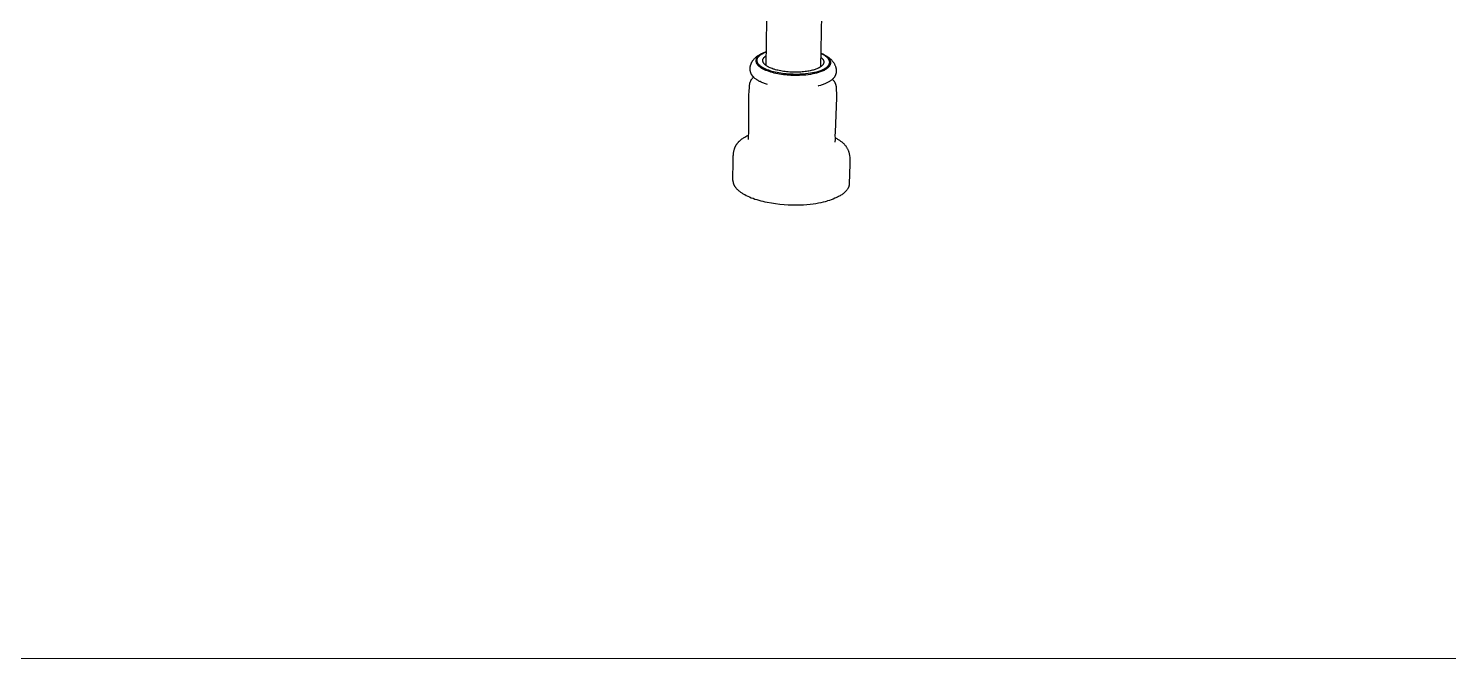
# Model space of a CAD drawing. Header units: millimetres. Extents: x -1576 to 3664, y -445 to 3215.
# Drawn here: x -732 to 658, y -445 to 172 of the extents above; entities that cross this region are included whole.
import ezdxf

# ---------------------------------------------------------------- set-up
doc = ezdxf.new("R2010")
doc.units = ezdxf.units.MM
doc.header["$MEASUREMENT"] = 0
doc.layers.add('Domyślny', color=7, linetype='Continuous', true_color=0x000000)
doc.layers.add('Utwórz2D linie widoczne', color=7, linetype='Continuous', true_color=0x000000)

msp = doc.modelspace()

# ---------------------------------------------------------------- linework, layer by layer
at = {"layer": 'Domyślny', "color": 18, "lineweight": 15, "true_color": 0x000000}
msp.add_line((3659.3, -445.4), (-1575.7, -445.4), dxfattribs=at)
at = {"layer": 'Utwórz2D linie widoczne'}
for p, q in [((-9.8, 135.3), (3.1, 883.9)), ((59.1, 883.2), (43.4, 133.9)), ((-23.5, 138.9), (-23.3, 139.2)), ((-23.3, 139.2), (-23.2, 139.4)), ((-23.2, 139.4), (-23, 139.7)), ((-23, 139.7), (-22.9, 139.9)), ((-22.9, 139.9), (-22.7, 140.1)), ((-22.7, 140.1), (-22.6, 140.3)), ((-22.6, 140.3), (-22.4, 140.6)), ((-22.4, 140.6), (-22.2, 140.8)), ((-22.2, 140.8), (-22, 141)), ((-22, 141), (-21.7, 141.5)), ((-21.7, 141.5), (-21.3, 141.9)), ((-21.3, 141.9), (-20.9, 142.3)), ((-20.9, 142.3), (-20.4, 142.8)), ((-20.4, 142.8), (-20, 143.2)), ((-20, 143.2), (-19.5, 143.6)), ((-19.7, 140.1), (-19.8, 139.9)), ((-19.8, 139.9), (-19.7, 139.8)), ((-19.6, 141), (-19.7, 140.8)), ((-19.7, 140.8), (-19.7, 140.6)), ((-19.7, 140.6), (-19.7, 140.5)), ((-19.7, 140.5), (-19.7, 140.3)), ((-19.7, 140.3), (-19.7, 140.1)), ((-19.7, 139.8), (-19.7, 139.6)), ((-19.7, 139.6), (-19.7, 139.4)), ((-19.7, 139.4), (-19.7, 139.2)), ((-19.7, 139.2), (-19.7, 139.1)), ((-19.7, 139.1), (-19.6, 138.9)), ((-19.5, 141.4), (-19.6, 141.3)), ((-19.6, 141.3), (-19.6, 141.1)), ((-19.6, 141.1), (-19.6, 141)), ((-19.5, 143.6), (-19, 144)), ((-19.4, 141.8), (-19.5, 141.6)), ((-19.5, 141.6), (-19.5, 141.4)), ((-19.3, 141.9), (-19.4, 141.8)), ((-19.2, 142.2), (-19.3, 142.1)), ((-19.3, 142.1), (-19.3, 141.9)), ((-19.1, 142.4), (-19.2, 142.2)), ((-19, 142.5), (-19.1, 142.4)), ((-19, 144), (-18.5, 144.4)), ((-18.9, 142.7), (-19, 142.5)), ((-18.8, 143), (-18.9, 142.9)), ((-18.9, 142.9), (-18.9, 142.7)), ((-18.6, 143.1), (-18.8, 143)), ((-18.5, 143.3), (-18.6, 143.1)), ((-18.6, 141.1), (-18.5, 141.3)), ((-18.6, 140.9), (-18.6, 141.1)), ((-18.6, 140.8), (-18.6, 140.9)), ((-18.6, 140.6), (-18.6, 140.8)), ((-18.6, 140.5), (-18.6, 140.6)), ((-18.6, 140.3), (-18.6, 140.5)), ((-18.6, 140.1), (-18.6, 140.3)), ((-18.6, 140), (-18.6, 140.1)), ((-18.6, 139.8), (-18.6, 140)), ((-18.6, 139.6), (-18.6, 139.8)), ((-18.6, 139.5), (-18.6, 139.6)), ((-18.5, 139.3), (-18.6, 139.5)), ((-18.5, 144.4), (-18, 144.7)), ((-18.4, 143.4), (-18.5, 143.3)), ((-18.5, 141.6), (-18.4, 141.7)), ((-18.5, 141.4), (-18.5, 141.6)), ((-18.5, 141.3), (-18.5, 141.4)), ((-18.5, 139.1), (-18.5, 139.3)), ((-18.4, 139), (-18.5, 139.1)), ((-18.3, 143.6), (-18.4, 143.4)), ((-18.4, 141.9), (-18.3, 142)), ((-18.4, 141.7), (-18.4, 141.9)), ((-18.2, 143.7), (-18.3, 143.6)), ((-18.3, 142), (-18.2, 142.2)), ((-18.1, 143.9), (-18.2, 143.7)), ((-18.2, 142.3), (-18.1, 142.5)), ((-18.2, 142.2), (-18.2, 142.3)), ((-17.9, 144), (-18.1, 143.9)), ((-18.1, 142.5), (-18, 142.6)), ((-18, 144.7), (-17.5, 145.1)), ((-18, 142.8), (-17.9, 142.9)), ((-18, 142.6), (-18, 142.8)), ((-17.8, 144.1), (-17.9, 144)), ((-17.9, 142.9), (-17.8, 143.1)), ((-17.7, 144.3), (-17.8, 144.1)), ((-17.8, 143.1), (-17.7, 143.2)), ((-17.5, 144.4), (-17.7, 144.3)), ((-17.7, 143.2), (-17.6, 143.4)), ((-17.6, 143.4), (-17.5, 143.5)), ((-17.5, 145.1), (-16.9, 145.5)), ((-17.4, 144.5), (-17.5, 144.4)), ((-17.5, 143.5), (-17.4, 143.6)), ((-17.1, 144.8), (-17.4, 144.5)), ((-17.4, 143.6), (-17.3, 143.8)), ((-17.3, 143.8), (-17.2, 143.9)), ((-17.2, 143.9), (-17, 144)), ((-16.8, 145.1), (-17.1, 144.8)), ((-17, 144), (-16.9, 144.2)), ((-16.9, 145.5), (-16.3, 145.8)), ((-16.9, 144.2), (-16.8, 144.3)), ((-16.5, 145.3), (-16.8, 145.1)), ((-16.8, 144.3), (-16.7, 144.4)), ((-16.7, 144.4), (-16.5, 144.6)), ((-16.2, 145.6), (-16.5, 145.3)), ((-16.5, 144.6), (-16.3, 144.8)), ((-16.3, 145.8), (-15.8, 146.1)), ((-16.3, 144.8), (-16, 145.1)), ((-15.8, 145.8), (-16.2, 145.6)), ((-16, 145.1), (-15.7, 145.3)), ((-15.8, 146.1), (-15.2, 146.5)), ((-15.5, 146), (-15.8, 145.8)), ((-15.7, 145.3), (-15.4, 145.5)), ((-15.1, 146.3), (-15.5, 146)), ((-15.4, 145.5), (-15.1, 145.8)), ((-15.2, 146.5), (-14.5, 146.8)), ((-14.8, 146.5), (-15.1, 146.3)), ((-15.1, 145.8), (-14.8, 146)), ((-14.4, 146.7), (-14.8, 146.5)), ((-14.8, 146), (-14.4, 146.2)), ((-14.5, 146.8), (-13.8, 147.1)), ((-14, 146.9), (-14.4, 146.7)), ((-14.4, 146.2), (-14.1, 146.4)), ((-14.1, 146.4), (-13.7, 146.6)), ((-13.6, 147.1), (-14, 146.9)), ((-13.8, 147.1), (-13.2, 147.4)), ((-13.7, 146.6), (-13.4, 146.8)), ((-12.8, 147.5), (-13.6, 147.1)), ((-13.4, 146.8), (-13, 147)), ((-13.2, 147.4), (-12.5, 147.7)), ((-13, 147), (-12.7, 147.2)), ((-12.9, 141), (-12.8, 141.1)), ((-12.9, 140.9), (-12.9, 141)), ((-12.9, 140.8), (-12.9, 140.9)), ((-12.9, 140.7), (-12.9, 140.8)), ((-12.9, 140.6), (-12.9, 140.7)), ((-12.9, 140.5), (-12.9, 140.6)), ((-12.9, 140.4), (-12.9, 140.5)), ((-12.9, 140.3), (-12.9, 140.4)), ((-12.9, 140.2), (-12.9, 140.3)), ((-12.9, 140.1), (-12.9, 140.2)), ((-12.9, 140), (-12.9, 140.1)), ((-12.9, 139.9), (-12.9, 140)), ((-12.9, 139.8), (-12.9, 139.9)), ((-12.9, 139.7), (-12.9, 139.8)), ((-12.9, 139.6), (-12.9, 139.7)), ((-12.9, 139.5), (-12.9, 139.6)), ((-12.9, 139.4), (-12.9, 139.5)), ((-12.8, 139.3), (-12.9, 139.4)), ((-12, 147.8), (-12.8, 147.5)), ((-12.8, 141.4), (-12.7, 141.5)), ((-12.8, 141.3), (-12.8, 141.4)), ((-12.8, 141.2), (-12.8, 141.3)), ((-12.8, 141.1), (-12.8, 141.2)), ((-12.8, 139.2), (-12.8, 139.3)), ((-12.8, 139.1), (-12.8, 139.2)), ((-12.7, 139), (-12.8, 139.1)), ((-12.7, 147.2), (-11.9, 147.6)), ((-12.7, 141.7), (-12.6, 141.8)), ((-12.7, 141.6), (-12.7, 141.7)), ((-12.7, 141.5), (-12.7, 141.6)), ((-12.6, 141.8), (-12.5, 141.9)), ((-12.6, 141.8), (-12.6, 141.8)), ((-12.5, 147.7), (-11.8, 148)), ((-12.5, 142), (-12.4, 142.1)), ((-12.5, 141.9), (-12.5, 142)), ((-12.4, 142.2), (-12.3, 142.3)), ((-12.4, 142.1), (-12.4, 142.2)), ((-12.3, 142.4), (-12.2, 142.5)), ((-12.3, 142.3), (-12.3, 142.4)), ((-12.2, 142.6), (-12.1, 142.7)), ((-12.2, 142.5), (-12.2, 142.6)), ((-12.1, 142.7), (-12, 142.8)), ((-11.2, 148.2), (-12, 147.8)), ((-12, 142.9), (-11.9, 143)), ((-12, 142.8), (-12, 142.9)), ((-11.9, 147.6), (-11.1, 148)), ((-11.9, 143), (-11.8, 143.1)), ((-11.8, 148), (-11, 148.3)), ((-11.8, 143.1), (-11.7, 143.3)), ((-11.7, 143.3), (-11.5, 143.5)), ((-11.5, 143.5), (-11.3, 143.6)), ((-11.3, 143.6), (-11.1, 143.8)), ((-10.4, 148.5), (-11.2, 148.2)), ((-11.1, 148), (-10.4, 148.3)), ((-11.1, 143.8), (-11, 144)), ((-11, 148.3), (-10.3, 148.6)), ((-11, 144), (-10.8, 144.2)), ((-10.8, 144.2), (-10.5, 144.3)), ((-10.5, 144.3), (-10.3, 144.5)), ((-9.6, 148.8), (-10.4, 148.5)), ((-10.4, 148.3), (-9.6, 148.6)), ((-10.3, 148.6), (-9.6, 148.8)), ((-10.3, 144.5), (-10.1, 144.7)), ((-10.1, 144.7), (-9.9, 144.9)), ((-9.9, 144.9), (-9.6, 145)), ((43.6, 143.6), (43.9, 143.4)), ((43.7, 147.4), (44.9, 146.9)), ((44.5, 147), (43.7, 147.4)), ((44.4, 146.8), (43.7, 147.1)), ((43.9, 143.4), (44.1, 143.1)), ((44.1, 143.1), (44.4, 142.9)), ((45.1, 146.5), (44.4, 146.8)), ((44.4, 142.9), (44.6, 142.7)), ((45.3, 146.7), (44.5, 147)), ((44.6, 142.7), (44.9, 142.5)), ((44.9, 146.9), (46.1, 146.3)), ((44.9, 142.5), (45.1, 142.3)), ((45.8, 146.1), (45.1, 146.5)), ((45.1, 142.3), (45.3, 142.1)), ((46, 146.3), (45.3, 146.7)), ((45.3, 142.1), (45.4, 142)), ((45.4, 142), (45.5, 141.9)), ((45.5, 141.9), (45.5, 141.8)), ((45.5, 141.8), (45.6, 141.6)), ((45.6, 141.6), (45.7, 141.5)), ((45.7, 141.5), (45.8, 141.4)), ((46.4, 145.8), (45.8, 146.1)), ((45.8, 141.4), (45.9, 141.3)), ((45.9, 141.3), (46, 141.2)), ((46.7, 146), (46, 146.3)), ((46, 141.2), (46, 141.1)), ((46, 141.1), (46.1, 141)), ((46.1, 146.3), (46.7, 146)), ((46.1, 141), (46.2, 140.8)), ((46.2, 140.8), (46.2, 140.7)), ((46.2, 140.7), (46.3, 140.6)), ((46.3, 140.6), (46.3, 140.5)), ((46.3, 140.5), (46.4, 140.4)), ((47.1, 145.4), (46.4, 145.8)), ((46.4, 140.4), (46.4, 140.3)), ((46.4, 140.3), (46.5, 140.2)), ((46.5, 140.2), (46.5, 140)), ((46.5, 140), (46.6, 139.9)), ((46.6, 139.9), (46.6, 139.8)), ((46.6, 139.8), (46.6, 139.7)), ((46.6, 139.7), (46.7, 139.6)), ((46.7, 146), (47.3, 145.7)), ((47.4, 145.6), (46.7, 146)), ((46.7, 139.6), (46.7, 139.5)), ((46.7, 139.5), (46.7, 139.3)), ((46.7, 139.3), (46.7, 139.2)), ((46.7, 139.2), (46.7, 139.1)), ((46.7, 139.1), (46.7, 139)), ((47.6, 145.1), (47.1, 145.4)), ((47.3, 145.7), (47.9, 145.4)), ((48, 145.2), (47.4, 145.6)), ((48.2, 144.7), (47.6, 145.1)), ((47.9, 145.4), (48.5, 145.1)), ((48.6, 144.9), (48, 145.2)), ((48.4, 144.5), (48.2, 144.7)), ((48.7, 144.3), (48.4, 144.5)), ((48.5, 145.1), (49.1, 144.8)), ((49.2, 144.5), (48.6, 144.9)), ((48.9, 144.2), (48.7, 144.3)), ((49.2, 144), (48.9, 144.2)), ((49.1, 144.8), (49.6, 144.5)), ((49.5, 144.3), (49.2, 144.5)), ((49.4, 143.8), (49.2, 144)), ((49.6, 143.6), (49.4, 143.8)), ((49.7, 144.1), (49.5, 144.3)), ((49.6, 144.5), (50.1, 144.1)), ((49.8, 143.4), (49.6, 143.6)), ((50, 143.9), (49.7, 144.1)), ((50.1, 143.2), (49.8, 143.4)), ((50.2, 143.7), (50, 143.9)), ((50.1, 144.1), (50.6, 143.8)), ((50.2, 143), (50.1, 143.2)), ((50.5, 143.5), (50.2, 143.7)), ((50.4, 142.8), (50.2, 143)), ((50.6, 142.6), (50.4, 142.8)), ((50.7, 143.3), (50.5, 143.5)), ((50.6, 143.8), (51.1, 143.5)), ((50.8, 142.5), (50.6, 142.6)), ((50.9, 143.1), (50.7, 143.3)), ((50.9, 142.3), (50.8, 142.5)), ((51.1, 142.9), (50.9, 143.1)), ((51.1, 142.1), (50.9, 142.3)), ((51.1, 143.5), (51.6, 143.1)), ((51.3, 142.7), (51.1, 142.9)), ((51.2, 141.9), (51.1, 142.1)), ((51.4, 141.7), (51.2, 141.9)), ((51.5, 142.5), (51.3, 142.7)), ((51.5, 141.5), (51.4, 141.7)), ((51.7, 142.3), (51.5, 142.5)), ((51.6, 141.3), (51.5, 141.5)), ((51.6, 143.1), (52.1, 142.7)), ((51.7, 141.1), (51.6, 141.3)), ((51.9, 142.1), (51.7, 142.3)), ((51.8, 140.9), (51.7, 141.1)), ((51.9, 140.7), (51.8, 140.9)), ((52.1, 141.9), (51.9, 142.1)), ((52, 140.6), (51.9, 140.7)), ((52.1, 140.5), (52, 140.6)), ((52.1, 142.7), (52.6, 142.3)), ((52.2, 141.7), (52.1, 141.9)), ((52.1, 140.4), (52.1, 140.5)), ((52.1, 140.3), (52.1, 140.4)), ((52.2, 140.2), (52.1, 140.3)), ((52.4, 141.5), (52.2, 141.7)), ((52.2, 140.1), (52.2, 140.2)), ((52.2, 140), (52.2, 140.1)), ((52.3, 139.9), (52.2, 140)), ((52.3, 139.8), (52.3, 139.9)), ((52.3, 139.7), (52.3, 139.8)), ((52.3, 139.6), (52.3, 139.7)), ((52.4, 139.5), (52.3, 139.6)), ((52.5, 141.3), (52.4, 141.5)), ((52.4, 139.4), (52.4, 139.5)), ((52.4, 139.3), (52.4, 139.4)), ((52.4, 139.2), (52.4, 139.3)), ((52.4, 139.1), (52.4, 139.2)), ((52.4, 139.2), (52.4, 139.2)), ((52.5, 139), (52.4, 139.1)), ((52.6, 141.1), (52.5, 141.3)), ((52.6, 142.3), (53, 142)), ((52.8, 140.9), (52.6, 141.1)), ((52.9, 140.7), (52.8, 140.9)), ((53, 140.5), (52.9, 140.7)), ((53, 142), (53.5, 141.6)), ((53.1, 140.3), (53, 140.5)), ((53.1, 140.2), (53.1, 140.3)), ((53.2, 140.1), (53.1, 140.2)), ((53.2, 140), (53.2, 140.1)), ((53.2, 139.9), (53.2, 140)), ((53.3, 139.8), (53.2, 139.9)), ((53.3, 139.7), (53.3, 139.8)), ((53.3, 139.6), (53.3, 139.7)), ((53.4, 139.5), (53.3, 139.6)), ((53.4, 139.4), (53.4, 139.5)), ((53.4, 139.3), (53.4, 139.4)), ((53.4, 139.2), (53.4, 139.3)), ((53.5, 139.1), (53.4, 139.2)), ((53.5, 141.6), (53.9, 141.2)), ((53.5, 139), (53.5, 139.1)), ((53.5, 139.1), (53.5, 139.1)), ((53.9, 141.2), (54.3, 140.8)), ((54.3, 140.8), (54.6, 140.4)), ((54.6, 140.4), (55, 140)), ((55, 140), (55.4, 139.6)), ((55.4, 139.6), (55.7, 139.1)), ((55.7, 139.1), (56, 138.7)), ((-25.3, 133.5), (-25.2, 133.8)), ((-25.3, 133.2), (-25.3, 133.5)), ((-25.3, 132.9), (-25.3, 133.2)), ((-25.3, 132.7), (-25.3, 132.9)), ((-25.3, 132.4), (-25.3, 132.7)), ((-25.3, 132.2), (-25.3, 132.4)), ((-25.3, 131.9), (-25.3, 132.2)), ((-25.3, 131.7), (-25.3, 131.9)), ((-25.3, 131.4), (-25.3, 131.7)), ((-25.3, 131), (-25.3, 131.4)), ((-25.3, 130.6), (-25.3, 131)), ((-25.2, 130.4), (-25.3, 130.6)), ((-25.2, 134.2), (-25.1, 134.6)), ((-25.2, 133.8), (-25.2, 134.2)), ((-25.2, 130.2), (-25.2, 130.4)), ((-25.2, 130), (-25.2, 130.2)), ((-25.1, 129.8), (-25.2, 130)), ((-25.1, 134.6), (-25, 135)), ((-25.1, 129.6), (-25.1, 129.8)), ((-25, 129.4), (-25.1, 129.6)), ((-25, 135), (-24.9, 135.3)), ((-25, 129.2), (-25, 129.4)), ((-24.9, 129), (-25, 129.2)), ((-24.9, 135.5), (-24.8, 135.8)), ((-24.9, 135.3), (-24.9, 135.5)), ((-24.9, 128.8), (-24.9, 129)), ((-24.8, 128.6), (-24.9, 128.8)), ((-24.8, 135.8), (-24.7, 136.1)), ((-24.8, 128.4), (-24.8, 128.6)), ((-24.7, 128.2), (-24.8, 128.4)), ((-24.7, 136.1), (-24.6, 136.3)), ((-24.6, 128), (-24.7, 128.2)), ((-24.6, 136.3), (-24.5, 136.6)), ((-24.6, 127.8), (-24.6, 128)), ((-24.5, 127.6), (-24.6, 127.8)), ((-24.5, 136.6), (-24.4, 136.9)), ((-24.4, 127.4), (-24.5, 127.6)), ((-24.4, 136.9), (-24.3, 137.2)), ((-24.3, 127.3), (-24.4, 127.4)), ((-24.3, 137.2), (-24.2, 137.4)), ((-24.3, 127.1), (-24.3, 127.3)), ((-24.2, 126.9), (-24.3, 127.1)), ((-24.2, 137.4), (-24.1, 137.7)), ((-24.1, 126.7), (-24.2, 126.9)), ((-24.1, 137.7), (-24, 137.9)), ((-24, 126.6), (-24.1, 126.7)), ((-24, 137.9), (-23.9, 138.2)), ((-23.9, 126.4), (-24, 126.6)), ((-23.9, 138.2), (-23.7, 138.4)), ((-23.8, 126.2), (-23.9, 126.4)), ((-23.7, 126.1), (-23.8, 126.2)), ((-23.7, 138.4), (-23.6, 138.7)), ((-23.6, 125.9), (-23.7, 126.1)), ((-23.6, 138.7), (-23.5, 138.9)), ((-23.5, 125.7), (-23.6, 125.9)), ((-23.3, 125.5), (-23.5, 125.7)), ((-23.2, 125.4), (-23.3, 125.5)), ((-23, 125.1), (-23.2, 125.4)), ((-22.9, 124.9), (-23, 125.1)), ((-19.6, 138.9), (-19.6, 138.7)), ((-19.6, 138.7), (-19.5, 138.5)), ((-19.5, 138.5), (-19.5, 138.4)), ((-19.5, 138.4), (-19.4, 138.2)), ((-19.4, 138.2), (-19.3, 138)), ((-19.3, 138), (-19.3, 137.8)), ((-19.3, 137.8), (-19.2, 137.6)), ((-19.2, 137.6), (-19.1, 137.5)), ((-19.1, 137.5), (-19, 137.3)), ((-19, 137.3), (-18.9, 137.1)), ((-18.9, 137.1), (-18.8, 136.9)), ((-18.8, 136.9), (-18.6, 136.7)), ((-18.6, 136.7), (-18.5, 136.6)), ((-18.5, 136.6), (-18.4, 136.4)), ((-18.4, 138.8), (-18.4, 139)), ((-18.3, 138.6), (-18.4, 138.8)), ((-18.4, 136.4), (-18.2, 136.2)), ((-18.3, 138.4), (-18.3, 138.6)), ((-18.2, 138.3), (-18.3, 138.4)), ((-18.1, 138.1), (-18.2, 138.3)), ((-18.2, 136.2), (-18.1, 136)), ((-18, 137.9), (-18.1, 138.1)), ((-18.1, 136), (-17.9, 135.8)), ((-17.9, 137.8), (-18, 137.9)), ((-17.8, 137.6), (-17.9, 137.8)), ((-17.9, 135.8), (-17.8, 135.7)), ((-17.7, 137.4), (-17.8, 137.6)), ((-17.8, 135.7), (-17.6, 135.5)), ((-17.6, 137.2), (-17.7, 137.4)), ((-17.5, 137.1), (-17.6, 137.2)), ((-17.6, 135.5), (-17.4, 135.3)), ((-17.4, 136.9), (-17.5, 137.1)), ((-17.2, 136.7), (-17.4, 136.9)), ((-17.4, 135.3), (-17.2, 135.1)), ((-17.1, 136.5), (-17.2, 136.7)), ((-17.2, 135.1), (-17, 134.9)), ((-16.9, 136.4), (-17.1, 136.5)), ((-17, 134.9), (-16.8, 134.8)), ((-16.8, 136.2), (-16.9, 136.4)), ((-16.6, 136), (-16.8, 136.2)), ((-16.8, 134.8), (-16.6, 134.6)), ((-16.4, 135.9), (-16.6, 136)), ((-16.6, 134.6), (-16.4, 134.4)), ((-16.3, 135.7), (-16.4, 135.9)), ((-16.4, 134.4), (-16.2, 134.2)), ((-16.1, 135.5), (-16.3, 135.7)), ((-16.2, 134.2), (-15.7, 133.9)), ((-15.9, 135.3), (-16.1, 135.5)), ((-15.7, 135.2), (-15.9, 135.3)), ((-15.5, 135), (-15.7, 135.2)), ((-15.7, 133.9), (-15.2, 133.5)), ((-15.3, 134.8), (-15.5, 135)), ((-15.1, 134.7), (-15.3, 134.8)), ((-15.2, 133.5), (-14.7, 133.2)), ((-14.6, 134.3), (-15.1, 134.7)), ((-14.7, 133.2), (-14.1, 132.8)), ((-14.1, 134), (-14.6, 134.3)), ((-13.6, 133.7), (-14.1, 134)), ((-14.1, 132.8), (-13.5, 132.5)), ((-13.1, 133.3), (-13.6, 133.7)), ((-13.5, 132.5), (-12.9, 132.2)), ((-12.5, 133), (-13.1, 133.3)), ((-12.9, 132.2), (-12.3, 131.8)), ((-12.7, 138.9), (-12.7, 139)), ((-12.7, 138.8), (-12.7, 138.9)), ((-12.6, 138.7), (-12.7, 138.8)), ((-12.6, 138.6), (-12.6, 138.7)), ((-12.6, 138.5), (-12.6, 138.6)), ((-12.5, 138.4), (-12.6, 138.5)), ((-12.5, 138.3), (-12.5, 138.4)), ((-12.4, 138.2), (-12.5, 138.3)), ((-11.9, 132.7), (-12.5, 133)), ((-12.4, 138.1), (-12.4, 138.2)), ((-12.3, 138), (-12.4, 138.1)), ((-12.3, 137.9), (-12.3, 138)), ((-12.2, 137.8), (-12.3, 137.9)), ((-12.3, 131.8), (-11.6, 131.5)), ((-12.1, 137.7), (-12.2, 137.8)), ((-12.1, 137.6), (-12.1, 137.7)), ((-12, 137.5), (-12.1, 137.6)), ((-11.8, 137.3), (-12, 137.5)), ((-11.3, 132.4), (-11.9, 132.7)), ((-11.7, 137.1), (-11.8, 137.3)), ((-11.5, 136.9), (-11.7, 137.1)), ((-11.6, 131.5), (-10.9, 131.2)), ((-11.3, 136.7), (-11.5, 136.9)), ((-11.2, 136.5), (-11.3, 136.7)), ((-10.7, 132.1), (-11.3, 132.4)), ((-11, 136.3), (-11.2, 136.5)), ((-10.8, 136.2), (-11, 136.3)), ((-10.9, 131.2), (-10.2, 130.9)), ((-10.6, 136), (-10.8, 136.2)), ((-10, 131.8), (-10.7, 132.1)), ((-10.4, 135.8), (-10.6, 136)), ((-10.2, 135.6), (-10.4, 135.8)), ((-10, 135.5), (-10.2, 135.6)), ((-10.2, 130.9), (-9.5, 130.6)), ((-9.7, 135.3), (-10, 135.5)), ((-9.3, 131.5), (-10, 131.8)), ((-9.5, 135.1), (-9.7, 135.3)), ((-9.3, 135), (-9.5, 135.1)), ((-9.5, 130.6), (-8.7, 130.3)), ((-8.8, 134.6), (-9.3, 135)), ((-8.6, 131.2), (-9.3, 131.5)), ((-8.2, 134.3), (-8.8, 134.6)), ((-8.7, 130.3), (-7.1, 129.7)), ((-7.9, 130.9), (-8.6, 131.2)), ((-7.7, 134), (-8.2, 134.3)), ((-7.2, 130.6), (-7.9, 130.9)), ((-7.1, 133.7), (-7.7, 134)), ((-5.6, 130.1), (-7.2, 130.6)), ((-6.6, 133.4), (-7.1, 133.7)), ((-7.1, 129.7), (-5.5, 129.2)), ((-5.7, 133), (-6.6, 133.4)), ((-4.8, 132.7), (-5.7, 133)), ((-4, 129.6), (-5.6, 130.1)), ((-5.5, 129.2), (-3.8, 128.7)), ((-3.8, 132.3), (-4.8, 132.7)), ((-2.4, 129.2), (-4, 129.6)), ((-2.8, 131.9), (-3.8, 132.3)), ((-3.8, 128.7), (-2, 128.3)), ((-1.7, 131.6), (-2.8, 131.9)), ((-0.7, 128.8), (-2.4, 129.2)), ((-2, 128.3), (-0.2, 127.9)), ((-0.6, 131.2), (-1.7, 131.6)), ((1.1, 128.4), (-0.7, 128.8)), ((0.7, 130.9), (-0.6, 131.2)), ((-0.2, 127.9), (1.6, 127.5)), ((1.9, 130.6), (0.7, 130.9)), ((2.8, 128.1), (1.1, 128.4)), ((1.6, 127.5), (3.5, 127.2)), ((3.2, 130.3), (1.9, 130.6)), ((4.6, 127.8), (2.8, 128.1)), ((4.6, 130), (3.2, 130.3)), ((3.5, 127.2), (5.4, 126.9)), ((6, 129.8), (4.6, 130)), ((6.4, 127.5), (4.6, 127.8)), ((5.4, 126.9), (7.2, 126.6)), ((7.4, 129.5), (6, 129.8)), ((8.2, 127.3), (6.4, 127.5)), ((7.2, 126.6), (9.1, 126.4)), ((8.9, 129.3), (7.4, 129.5)), ((10, 127.1), (8.2, 127.3)), ((10.4, 129.2), (8.9, 129.3)), ((9.1, 126.4), (11, 126.2)), ((11.8, 126.9), (10, 127.1)), ((11.9, 129), (10.4, 129.2)), ((11, 126.2), (12.8, 126.1)), ((13.5, 126.8), (11.8, 126.9)), ((13.5, 128.9), (11.9, 129)), ((12.8, 126.1), (14.6, 126)), ((15, 128.8), (13.5, 128.9)), ((16.9, 126.7), (13.5, 126.8)), ((14.6, 126), (16.4, 125.9)), ((16.6, 128.8), (15, 128.8)), ((16.4, 125.9), (19.9, 125.9)), ((18.1, 128.7), (16.6, 128.8)), ((20.2, 126.6), (16.9, 126.7)), ((19.7, 128.7), (18.1, 128.7)), ((21.2, 128.8), (19.7, 128.7)), ((19.9, 125.9), (23.1, 125.9)), ((23.3, 126.7), (20.2, 126.6)), ((22.7, 128.8), (21.2, 128.8)), ((24.2, 128.9), (22.7, 128.8)), ((23.1, 125.9), (26.2, 126.1)), ((26.2, 126.9), (23.3, 126.7)), ((25.6, 129), (24.2, 128.9)), ((27, 129.1), (25.6, 129)), ((28.8, 127.1), (26.2, 126.9)), ((26.2, 126.1), (29, 126.3)), ((28.4, 129.3), (27, 129.1)), ((29.7, 129.5), (28.4, 129.3)), ((31.3, 127.4), (28.8, 127.1)), ((29, 126.3), (31.6, 126.6)), ((31, 129.7), (29.7, 129.5)), ((32.2, 129.9), (31, 129.7)), ((33.6, 127.7), (31.3, 127.4)), ((31.6, 126.6), (34, 127)), ((33.4, 130.1), (32.2, 129.9)), ((34.5, 130.4), (33.4, 130.1)), ((35.6, 128.1), (33.6, 127.7)), ((34, 127), (36.2, 127.4)), ((35.6, 130.6), (34.5, 130.4)), ((36.5, 130.9), (35.6, 130.6)), ((37.5, 128.5), (35.6, 128.1)), ((36.2, 127.4), (38.1, 127.8)), ((37.3, 131.1), (36.5, 130.9)), ((38.2, 131.4), (37.3, 131.1)), ((39.2, 128.9), (37.5, 128.5)), ((38.1, 127.8), (39.9, 128.2)), ((39, 131.7), (38.2, 131.4)), ((39.8, 132), (39, 131.7)), ((39.2, 128.9), (40.1, 129.2)), ((40.5, 132.3), (39.8, 132)), ((39.9, 128.2), (40.8, 128.5)), ((40.1, 129.2), (41, 129.4)), ((41.3, 132.7), (40.5, 132.3)), ((40.8, 128.5), (41.8, 128.8)), ((41, 129.4), (41.9, 129.7)), ((41.6, 132.8), (41.3, 132.7)), ((42, 133), (41.6, 132.8)), ((41.8, 128.8), (42.7, 129.1)), ((41.9, 129.7), (42.8, 130)), ((42.3, 133.2), (42, 133)), ((42.6, 133.4), (42.3, 133.2)), ((43, 133.6), (42.6, 133.4)), ((42.7, 129.1), (43.6, 129.4)), ((42.8, 130), (43.7, 130.3)), ((43.3, 133.8), (43, 133.6)), ((43.6, 134), (43.3, 133.8)), ((43.8, 134.2), (43.6, 134)), ((43.6, 129.4), (44.6, 129.7)), ((43.7, 130.3), (44.5, 130.7)), ((44.1, 134.4), (43.8, 134.2)), ((44.4, 134.6), (44.1, 134.4)), ((44.6, 134.8), (44.4, 134.6)), ((44.5, 130.7), (45.4, 131.1)), ((44.8, 135), (44.6, 134.8)), ((44.6, 129.7), (45.5, 130.1)), ((45.1, 135.2), (44.8, 135)), ((45.2, 135.3), (45.1, 135.2)), ((45.3, 135.4), (45.2, 135.3)), ((45.4, 135.5), (45.3, 135.4)), ((45.5, 135.6), (45.4, 135.5)), ((45.4, 131.1), (45.8, 131.3)), ((45.6, 135.7), (45.5, 135.6)), ((45.5, 130.1), (46.4, 130.5)), ((45.7, 135.9), (45.6, 135.7)), ((45.8, 136.1), (45.7, 136)), ((45.7, 136), (45.7, 135.9)), ((45.9, 136.2), (45.8, 136.1)), ((45.8, 131.3), (46.2, 131.5)), ((46, 136.3), (45.9, 136.2)), ((46.1, 136.4), (46, 136.3)), ((46.2, 136.6), (46.1, 136.5)), ((46.1, 136.5), (46.1, 136.4)), ((46.3, 136.8), (46.2, 136.6)), ((46.2, 131.5), (46.6, 131.7)), ((46.4, 137), (46.3, 136.9)), ((46.3, 136.9), (46.3, 136.8)), ((46.5, 137.2), (46.4, 137.1)), ((46.4, 137.1), (46.4, 137)), ((46.4, 130.5), (46.8, 130.7)), ((46.6, 137.5), (46.5, 137.3)), ((46.5, 137.3), (46.5, 137.2)), ((46.7, 137.8), (46.6, 137.7)), ((46.6, 137.7), (46.6, 137.6)), ((46.6, 137.6), (46.6, 137.5)), ((46.6, 131.7), (47, 131.9)), ((46.7, 139), (46.8, 138.9)), ((46.8, 138.5), (46.7, 138.4)), ((46.7, 138.4), (46.7, 138.3)), ((46.7, 138.3), (46.7, 138.2)), ((46.7, 138.2), (46.7, 138)), ((46.7, 138), (46.7, 137.9)), ((46.7, 137.9), (46.7, 137.8)), ((46.8, 138.9), (46.8, 138.7)), ((46.8, 138.7), (46.8, 138.6)), ((46.8, 138.6), (46.8, 138.5)), ((46.8, 130.7), (47.3, 130.9)), ((47, 131.9), (47.4, 132.1)), ((47.3, 130.9), (47.7, 131.1)), ((47.4, 132.1), (47.8, 132.3)), ((47.7, 131.1), (48.1, 131.4)), ((47.8, 132.3), (48.2, 132.6)), ((48.1, 131.4), (48.5, 131.6)), ((48.2, 132.6), (48.6, 132.8)), ((48.5, 131.6), (48.9, 131.8)), ((48.6, 132.8), (48.9, 133.1)), ((48.9, 133.1), (49.3, 133.3)), ((48.9, 131.8), (49.3, 132.1)), ((49.3, 133.3), (49.6, 133.6)), ((49.3, 132.1), (49.7, 132.4)), ((49.6, 133.6), (49.9, 133.9)), ((49.7, 132.4), (50.1, 132.6)), ((49.9, 133.9), (50.1, 134)), ((50.1, 134), (50.2, 134.1)), ((50.1, 132.6), (50.4, 132.9)), ((50.2, 134.1), (50.4, 134.3)), ((50.4, 134.3), (50.5, 134.4)), ((50.4, 132.9), (50.8, 133.2)), ((50.5, 134.4), (50.7, 134.6)), ((50.7, 134.6), (50.8, 134.7)), ((50.8, 134.7), (50.9, 134.9)), ((50.8, 133.2), (50.9, 133.3)), ((50.9, 134.9), (51.1, 135)), ((50.9, 133.3), (51.1, 133.5)), ((51.1, 135), (51.2, 135.2)), ((51.1, 133.5), (51.3, 133.6)), ((51.2, 135.2), (51.3, 135.3)), ((51.3, 135.3), (51.4, 135.5)), ((51.3, 133.6), (51.4, 133.7)), ((51.4, 135.5), (51.5, 135.6)), ((51.4, 133.7), (51.6, 133.9)), ((51.5, 135.6), (51.6, 135.8)), ((51.6, 135.8), (51.7, 135.9)), ((51.6, 133.9), (51.7, 134)), ((51.7, 135.9), (51.8, 136.1)), ((51.7, 134), (51.9, 134.2)), ((51.8, 136.1), (51.9, 136.3)), ((51.9, 136.3), (52, 136.4)), ((51.9, 134.2), (52, 134.4)), ((52, 136.4), (52.1, 136.6)), ((52, 134.4), (52.1, 134.5)), ((52.1, 136.8), (52.2, 136.9)), ((52.1, 136.6), (52.1, 136.8)), ((52.1, 134.5), (52.3, 134.7)), ((52.2, 137), (52.3, 137.1)), ((52.2, 136.9), (52.2, 137)), ((52.3, 137.4), (52.3, 137.5)), ((52.3, 137.5), (52.4, 137.5)), ((52.3, 137.3), (52.3, 137.4)), ((52.3, 137.2), (52.3, 137.3)), ((52.3, 137.1), (52.3, 137.2)), ((52.3, 134.7), (52.4, 134.8)), ((52.4, 138), (52.5, 138.1)), ((52.4, 137.9), (52.4, 138)), ((52.4, 137.8), (52.4, 137.9)), ((52.4, 137.7), (52.4, 137.8)), ((52.4, 137.6), (52.4, 137.7)), ((52.4, 137.5), (52.4, 137.6)), ((52.4, 134.8), (52.5, 135)), ((52.5, 138.9), (52.5, 139)), ((52.5, 138.8), (52.5, 138.9)), ((52.5, 138.7), (52.5, 138.8)), ((52.5, 138.6), (52.5, 138.7)), ((52.5, 138.5), (52.5, 138.6)), ((52.5, 138.4), (52.5, 138.5)), ((52.5, 138.3), (52.5, 138.4)), ((52.5, 138.2), (52.5, 138.3)), ((52.5, 138.1), (52.5, 138.2)), ((52.5, 138.2), (52.5, 138.2)), ((52.5, 135), (52.6, 135.2)), ((52.6, 135.2), (52.7, 135.3)), ((52.7, 135.3), (52.8, 135.5)), ((52.8, 135.5), (52.9, 135.7)), ((52.9, 135.7), (53, 135.8)), ((53, 135.8), (53.1, 136)), ((53.1, 136), (53.2, 136.2)), ((53.2, 136.4), (53.3, 136.5)), ((53.2, 136.2), (53.2, 136.4)), ((53.3, 136.6), (53.4, 136.7)), ((53.3, 136.5), (53.3, 136.6)), ((53.4, 137), (53.5, 137.1)), ((53.4, 136.9), (53.4, 137)), ((53.4, 136.8), (53.4, 136.9)), ((53.4, 136.7), (53.4, 136.8)), ((53.5, 138.9), (53.5, 139)), ((53.5, 138.8), (53.5, 138.9)), ((53.5, 138.7), (53.5, 138.8)), ((53.6, 138.6), (53.5, 138.7)), ((53.5, 137.6), (53.6, 137.7)), ((53.5, 137.5), (53.5, 137.6)), ((53.5, 137.4), (53.5, 137.5)), ((53.5, 137.3), (53.5, 137.4)), ((53.5, 137.2), (53.5, 137.3)), ((53.5, 137.3), (53.5, 137.3)), ((53.5, 137.1), (53.5, 137.2)), ((53.6, 138.5), (53.6, 138.6)), ((53.6, 138.4), (53.6, 138.5)), ((53.6, 138.3), (53.6, 138.4)), ((53.6, 138.2), (53.6, 138.3)), ((53.6, 138.1), (53.6, 138.2)), ((53.6, 138), (53.6, 138.1)), ((53.6, 137.9), (53.6, 138)), ((53.6, 137.8), (53.6, 137.9)), ((53.6, 137.7), (53.6, 137.8)), ((56, 138.7), (56.3, 138.3)), ((56.3, 138.3), (56.6, 137.9)), ((56.6, 137.9), (56.8, 137.5)), ((56.8, 137.5), (57.1, 137)), ((57.1, 137), (57.3, 136.6)), ((57.3, 136.6), (57.5, 136.1)), ((57.5, 136.1), (57.7, 135.7)), ((57.7, 135.7), (57.9, 135.2)), ((57.8, 125.2), (57.7, 124.9)), ((57.9, 125.4), (57.8, 125.2)), ((57.9, 135.2), (58.1, 134.7)), ((58, 125.7), (57.9, 125.4)), ((58.1, 125.9), (58, 125.7)), ((58.1, 134.7), (58.3, 134.3)), ((58.2, 126.2), (58.1, 125.9)), ((58.3, 126.5), (58.2, 126.2)), ((58.3, 134.3), (58.3, 134)), ((58.3, 134), (58.4, 133.8)), ((58.4, 126.7), (58.3, 126.5)), ((58.4, 133.8), (58.5, 133.5)), ((58.5, 127), (58.4, 126.7)), ((58.5, 133.5), (58.5, 133.3)), ((58.5, 133.3), (58.6, 133)), ((58.6, 127.6), (58.5, 127.3)), ((58.5, 127.3), (58.5, 127)), ((58.6, 133), (58.6, 132.7)), ((58.6, 132.7), (58.7, 132.5)), ((58.7, 127.9), (58.6, 127.6)), ((58.7, 132.5), (58.7, 132.2)), ((58.7, 132.2), (58.8, 131.9)), ((58.8, 128.5), (58.7, 128.2)), ((58.7, 128.2), (58.7, 127.9)), ((58.8, 131.9), (58.8, 131.7)), ((58.8, 131.7), (58.8, 131.3)), ((58.8, 131.3), (58.9, 131)), ((58.9, 129.6), (58.8, 129.3)), ((58.8, 129.3), (58.8, 129)), ((58.8, 129), (58.8, 128.7)), ((58.8, 128.7), (58.8, 128.5)), ((58.9, 131), (58.9, 130.7)), ((58.9, 130.7), (58.9, 130.4)), ((58.9, 130.4), (58.9, 130.2)), ((58.9, 130.2), (58.9, 129.9)), ((58.9, 129.9), (58.9, 129.6)), ((-26.4, 110), (-26.1, 114.2)), ((-26.1, 115), (-26, 115.7)), ((-26.1, 114.2), (-26.1, 115)), ((-26, 115.7), (-25.9, 116.3)), ((-25.9, 116.3), (-25.8, 116.9)), ((-25.8, 116.9), (-25.7, 117.4)), ((-25.7, 117.4), (-25.6, 117.9)), ((-25.6, 117.9), (-25.5, 118.3)), ((-25.5, 118.5), (-25.4, 118.7)), ((-25.5, 118.3), (-25.5, 118.5)), ((-25.4, 118.7), (-25.3, 119.1)), ((-25.3, 119.1), (-25.1, 119.5)), ((-25.1, 119.5), (-25, 119.8)), ((-25, 119.8), (-24.8, 120.2)), ((-24.8, 120.2), (-24.7, 120.5)), ((-24.7, 120.5), (-24.5, 120.8)), ((-24.5, 120.8), (-24.3, 121.2)), ((-24.3, 121.2), (-24.1, 121.5)), ((-24.1, 121.5), (-23.9, 121.8)), ((-23.9, 121.8), (-23.6, 122.1)), ((-23.6, 122.1), (-23.4, 122.5)), ((-23.4, 122.5), (-23.1, 122.8)), ((-23.1, 122.8), (-22.9, 123.1)), ((-22.7, 124.7), (-22.9, 124.9)), ((-22.9, 123.1), (-22.6, 123.4)), ((-22.6, 124.6), (-22.7, 124.7)), ((-22.4, 124.4), (-22.6, 124.6)), ((-22.6, 123.4), (-22.3, 123.7)), ((-22.2, 124.2), (-22.4, 124.4)), ((-22.3, 123.7), (-22, 123.9)), ((-21.9, 123.8), (-22.2, 124.2)), ((-21.6, 123.6), (-21.9, 123.8)), ((-21.4, 123.4), (-21.6, 123.6)), ((-21, 123), (-21.4, 123.4)), ((-20.6, 122.6), (-21, 123)), ((-20.1, 122.3), (-20.6, 122.6)), ((-19.6, 121.9), (-20.1, 122.3)), ((-19.1, 121.5), (-19.6, 121.9)), ((-18.5, 121.2), (-19.1, 121.5)), ((-18, 120.8), (-18.5, 121.2)), ((-17.4, 120.5), (-18, 120.8)), ((-16.8, 120.1), (-17.4, 120.5)), ((-16.1, 119.8), (-16.8, 120.1)), ((-15.5, 119.5), (-16.1, 119.8)), ((-14.7, 119.1), (-15.5, 119.5)), ((-13.8, 118.7), (-14.7, 119.1)), ((-13, 118.3), (-13.8, 118.7)), ((-12.1, 118), (-13, 118.3)), ((-11.2, 117.6), (-12.1, 118)), ((-10.2, 117.3), (-11.2, 117.6)), ((-8.3, 116.6), (-10.2, 117.3)), ((41.3, 115.2), (41.4, 115.3)), ((43.4, 115.8), (41.4, 115.3)), ((44.3, 116.1), (43.4, 115.8)), ((45.2, 116.4), (44.3, 116.1)), ((46, 116.7), (45.2, 116.4)), ((46.8, 117), (46, 116.7)), ((47.8, 117.4), (46.8, 117)), ((48.5, 117.7), (47.8, 117.4)), ((49.2, 118), (48.5, 117.7)), ((49.8, 118.3), (49.2, 118)), ((50.4, 118.6), (49.8, 118.3)), ((51.1, 118.9), (50.4, 118.6)), ((51.6, 119.2), (51.1, 118.9)), ((52.2, 119.5), (51.6, 119.2)), ((52.7, 119.9), (52.2, 119.5)), ((53.2, 120.2), (52.7, 119.9)), ((53.7, 120.6), (53.2, 120.2)), ((54.2, 120.9), (53.7, 120.6)), ((54.6, 121.3), (54.2, 120.9)), ((54.8, 121.5), (54.6, 121.3)), ((55.1, 121.7), (54.8, 121.5)), ((55.3, 121.8), (55.1, 121.7)), ((55.2, 121.8), (55.4, 121.6)), ((55.4, 122), (55.3, 121.8)), ((55.6, 122.2), (55.4, 122)), ((55.4, 121.6), (55.6, 121.4)), ((55.8, 122.4), (55.6, 122.2)), ((55.6, 121.4), (55.8, 121.1)), ((56, 122.6), (55.8, 122.4)), ((55.8, 121.1), (56, 120.9)), ((56.2, 122.8), (56, 122.6)), ((56, 120.9), (56.2, 120.7)), ((56.3, 122.9), (56.2, 122.8)), ((56.2, 120.7), (56.3, 120.5)), ((56.5, 123.1), (56.3, 122.9)), ((56.3, 120.5), (56.5, 120.3)), ((56.6, 123.3), (56.5, 123.1)), ((56.5, 120.3), (56.7, 120.1)), ((56.8, 123.6), (56.6, 123.3)), ((56.7, 120.1), (56.8, 119.9)), ((57, 123.8), (56.8, 123.6)), ((56.8, 119.9), (56.9, 119.6)), ((56.9, 119.6), (57.1, 119.4)), ((57.1, 124), (57, 123.8)), ((57.3, 124.2), (57.1, 124)), ((57.1, 119.4), (57.2, 119.2)), ((57.2, 119.2), (57.4, 118.9)), ((57.4, 124.5), (57.3, 124.2)), ((57.5, 124.7), (57.4, 124.5)), ((57.4, 118.9), (57.5, 118.7)), ((57.7, 124.9), (57.5, 124.7)), ((57.5, 118.7), (57.6, 118.5)), ((57.6, 118.5), (57.7, 118.2)), ((57.7, 118.2), (57.8, 118)), ((57.8, 118), (57.9, 117.7)), ((57.9, 117.7), (58, 117.5)), ((58, 117.5), (58.1, 117.3)), ((58.1, 117.3), (58.2, 117)), ((58.2, 117), (58.3, 116.8)), ((58.3, 116.8), (58.4, 116.5)), ((58.4, 116.5), (58.4, 116.2)), ((58.4, 116.2), (58.5, 116)), ((58.5, 116), (58.6, 115.7)), ((58.6, 115.7), (58.6, 115.4)), ((58.6, 115.4), (58.7, 115.1)), ((58.7, 115.1), (58.7, 114.9)), ((58.7, 114.9), (58.8, 114.6)), ((58.8, 114.6), (58.9, 114)), ((58.9, 114), (58.9, 113.5)), ((58.9, 113.5), (58.9, 113)), ((58.9, 113), (59, 111.8)), ((59, 111.8), (59.1, 107.6)), ((-26.5, 106.5), (-26.4, 110)), ((-26.5, 77.1), (-26.5, 106.5)), ((59.1, 104.1), (57.8, 69.8)), ((59.1, 107.6), (59.1, 104.1)), ((-26.6, 70.5), (-26.5, 77.1)), ((-26.6, 69.1), (-26.6, 70.5)), ((57.8, 69.8), (57.7, 66.7)), ((-40, 55.5), (-39.9, 55.8)), ((-39.9, 55.8), (-39.7, 56.1)), ((-39.7, 56.1), (-39.6, 56.3)), ((-39.6, 56.3), (-39.4, 56.6)), ((-39.4, 56.6), (-39.3, 56.9)), ((-39.3, 56.9), (-39.1, 57.1)), ((-39.1, 57.1), (-38.9, 57.5)), ((-38.9, 57.5), (-38.7, 57.9)), ((-38.7, 57.9), (-38.4, 58.3)), ((-38.4, 58.3), (-38.1, 58.7)), ((-38.1, 58.7), (-37.9, 59)), ((-37.9, 59), (-37.6, 59.3)), ((-37.6, 59.3), (-37.4, 59.6)), ((-37.4, 59.6), (-37.1, 59.9)), ((-37.1, 59.9), (-36.9, 60.2)), ((-36.9, 60.2), (-36.6, 60.5)), ((-36.6, 60.5), (-36.3, 60.8)), ((-36.3, 60.8), (-36, 61.1)), ((-36, 61.1), (-35.7, 61.4)), ((-35.7, 61.4), (-35.4, 61.7)), ((-35.4, 61.7), (-35.1, 62)), ((-35.1, 62), (-34.7, 62.3)), ((-34.7, 62.3), (-34, 62.8)), ((-34, 62.8), (-33.4, 63.4)), ((-33.4, 63.4), (-32.6, 63.9)), ((-32.6, 63.9), (-31.9, 64.4)), ((-31.9, 64.4), (-31.2, 64.8)), ((-31.2, 64.8), (-30.4, 65.3)), ((-30.4, 65.3), (-29.5, 65.8)), ((-29.5, 65.8), (-28.6, 66.3)), ((-28.6, 66.3), (-27.7, 66.8)), ((-27.7, 66.8), (-26.8, 67.2)), ((-26.8, 66.5), (-26.6, 69.1)), ((-26.8, 66.1), (-26.8, 66.5)), ((-26.8, 65.7), (-26.8, 66.1)), ((-26.8, 65.2), (-26.8, 65.7)), ((-26.8, 63.2), (-26.8, 65.2)), ((-26.8, 63), (-26.8, 63.2)), ((-26.8, 62.9), (-26.8, 63)), ((-26.8, 62.8), (-26.8, 62.9)), ((-26.8, 62.9), (-26.8, 62.9)), ((-26.8, 62.8), (-26.8, 62.8)), ((-26.8, 62.8), (-26.8, 62.8)), ((-26.8, 62.8), (-26.8, 62.8)), ((-26.8, 62.8), (-26.8, 62.8)), ((-26.8, 62.8), (-26.8, 62.8)), ((-26.8, 62.8), (-26.8, 62.8)), ((-26.8, 62.8), (-26.8, 62.8)), ((-26.8, 62.8), (-26.8, 62.8)), ((-26.8, 62.8), (-26.8, 62.8)), ((-26.8, 62.8), (-26.8, 62.8)), ((-26.8, 62.8), (-26.8, 62.8)), ((-26.8, 62.8), (-26.8, 62.8)), ((-26.8, 62.8), (-26.8, 62.8)), ((-26.8, 62.8), (-26.8, 62.8)), ((-26.8, 62.8), (-26.8, 62.8)), ((-26.8, 62.8), (-26.8, 62.8)), ((-26.8, 62.8), (-26.8, 62.8)), ((-26.8, 62.8), (-26.8, 62.8)), ((-26.8, 62.8), (-26.8, 62.8)), ((-26.8, 62.8), (-26.8, 62.8)), ((57.7, 66.7), (57.8, 64.1)), ((57.8, 62.8), (57.7, 60.7)), ((57.7, 60.7), (57.7, 60.6)), ((57.7, 60.6), (57.7, 60.5)), ((57.7, 60.5), (57.7, 60.4)), ((57.7, 60.4), (57.7, 60.4)), ((57.7, 60.4), (57.7, 60.4)), ((57.8, 64.7), (58.9, 64.1)), ((57.8, 64.1), (57.8, 63.6)), ((57.8, 63.6), (57.8, 63.2)), ((57.8, 63.2), (57.8, 62.8)), ((58.9, 64.1), (59.6, 63.7)), ((59.6, 63.7), (60.3, 63.3)), ((60.3, 63.3), (60.9, 62.9)), ((60.9, 62.9), (61.6, 62.5)), ((61.6, 62.5), (62.1, 62.1)), ((62.1, 62.1), (62.7, 61.7)), ((62.7, 61.7), (63.2, 61.3)), ((63.2, 61.3), (63.8, 60.9)), ((63.8, 60.9), (64.3, 60.5)), ((64.3, 60.5), (64.8, 60.1)), ((64.8, 60.1), (65.3, 59.7)), ((65.3, 59.7), (65.8, 59.2)), ((65.8, 59.2), (66.2, 58.8)), ((66.2, 58.8), (66.6, 58.4)), ((66.6, 58.4), (67, 57.9)), ((67, 57.9), (67.4, 57.4)), ((67.4, 57.4), (67.8, 57)), ((67.8, 57), (68.2, 56.6)), ((68.2, 56.6), (68.5, 56.1)), ((68.5, 56.1), (68.8, 55.6)), ((68.8, 55.6), (69.1, 55.2)), ((-42.2, 22.6), (-42.1, 42.3)), ((-42.1, 42.3), (-42, 45.5)), ((-42, 45.5), (-41.9, 46.8)), ((-41.9, 46.8), (-41.8, 48)), ((-41.8, 48), (-41.6, 49.4)), ((-41.6, 49.4), (-41.5, 50)), ((-41.5, 50), (-41.4, 50.7)), ((-41.4, 50.7), (-41.3, 51.3)), ((-41.3, 51.3), (-41.2, 51.8)), ((-41.2, 51.8), (-41.1, 52.4)), ((-41.1, 52.4), (-40.9, 52.9)), ((-40.9, 52.9), (-40.8, 53.5)), ((-40.8, 53.5), (-40.6, 53.9)), ((-40.6, 53.9), (-40.4, 54.4)), ((-40.4, 54.4), (-40.3, 54.9)), ((-40.3, 54.9), (-40.1, 55.2)), ((-40.1, 55.2), (-40, 55.5)), ((69.1, 55.2), (69.4, 54.7)), ((69.4, 54.7), (69.7, 54.2)), ((69.7, 54.2), (70, 53.7)), ((70, 53.7), (70.2, 53.2)), ((70.2, 53.2), (70.4, 52.8)), ((70.4, 52.8), (70.6, 52.3)), ((70.6, 52.3), (70.8, 51.7)), ((70.8, 51.7), (71, 51.2)), ((71, 51.2), (71.2, 50.7)), ((71.2, 50.7), (71.4, 50.2)), ((71.4, 50.2), (71.5, 49.6)), ((71.5, 49.6), (71.6, 49.1)), ((71.6, 49.1), (71.7, 48.5)), ((71.7, 48.5), (71.8, 47.9)), ((71.8, 47.9), (71.9, 47.3)), ((71.9, 47.3), (72, 46.8)), ((72, 46.8), (72.1, 45.6)), ((72.1, 45.6), (72.2, 44.5)), ((72.2, 44.5), (72.2, 42.2)), ((72.2, 42.2), (72.2, 38.9)), ((72.2, 38.9), (71.6, 19.2)), ((-42.2, 22.6), (-42.2, 22.4)), ((-42.2, 22.4), (-42.2, 22.2)), ((-42.2, 22.2), (-42.2, 22)), ((-42.2, 22), (-42.2, 21.7)), ((-42.2, 21.7), (-42.2, 21.5)), ((-42.2, 21.5), (-42.1, 21.3)), ((-42.1, 21.3), (-42.1, 21.1)), ((-42.1, 21.1), (-42.1, 20.9)), ((-42.1, 20.9), (-42, 20.7)), ((-42, 20.7), (-42, 20.5)), ((-42, 20.5), (-41.9, 20.2)), ((-41.9, 20.2), (-41.9, 20)), ((-41.9, 20), (-41.8, 19.8)), ((-41.8, 19.8), (-41.7, 19.6)), ((-41.7, 19.6), (-41.6, 19.4)), ((-41.6, 19.4), (-41.6, 19.2)), ((-41.6, 19.2), (-41.5, 18.9)), ((-41.5, 18.9), (-41.4, 18.7)), ((-41.4, 18.7), (-41.3, 18.5)), ((-41.3, 18.5), (-41.2, 18.3)), ((-41.2, 18.3), (-41.1, 18.1)), ((-41.1, 18.1), (-40.9, 17.9)), ((-40.9, 17.9), (-40.8, 17.6)), ((-40.8, 17.6), (-40.7, 17.4)), ((-40.7, 17.4), (-40.6, 17.2)), ((-40.6, 17.2), (-40.4, 17)), ((-40.4, 17), (-40.3, 16.8)), ((-40.3, 16.8), (-40.1, 16.5)), ((-40.1, 16.5), (-40, 16.3)), ((-40, 16.3), (-39.8, 16.1)), ((-39.8, 16.1), (-39.5, 15.7)), ((-39.5, 15.7), (-39.1, 15.2)), ((-39.1, 15.2), (-38.7, 14.8)), ((-38.7, 14.8), (-38.3, 14.3)), ((-38.3, 14.3), (-37.8, 13.9)), ((69.9, 14.1), (69.6, 13.8)), ((70.1, 14.4), (69.9, 14.1)), ((70.3, 14.8), (70.1, 14.4)), ((70.5, 15.1), (70.3, 14.8)), ((70.6, 15.3), (70.5, 15.1)), ((70.7, 15.5), (70.6, 15.3)), ((70.8, 15.8), (70.7, 15.6)), ((70.7, 15.6), (70.7, 15.5)), ((70.9, 16), (70.8, 15.8)), ((71, 16.2), (70.9, 16)), ((71.1, 16.5), (71, 16.4)), ((71, 16.4), (71, 16.2)), ((71.2, 16.7), (71.1, 16.5)), ((71.3, 17.1), (71.2, 16.9)), ((71.2, 16.9), (71.2, 16.7)), ((71.4, 17.5), (71.3, 17.3)), ((71.3, 17.3), (71.3, 17.1)), ((71.5, 17.8), (71.4, 17.7)), ((71.4, 17.7), (71.4, 17.5)), ((71.6, 18.6), (71.5, 18.4)), ((71.5, 18.4), (71.5, 18.2)), ((71.5, 18.2), (71.5, 18)), ((71.5, 18), (71.5, 17.8)), ((71.6, 19.2), (71.6, 19)), ((71.6, 19), (71.6, 18.8)), ((71.6, 18.8), (71.6, 18.6)), ((-37.8, 13.9), (-37.4, 13.5)), ((-37.4, 13.5), (-36.9, 13)), ((-36.9, 13), (-36.4, 12.6)), ((-36.4, 12.6), (-35.8, 12.2)), ((-35.8, 12.2), (-35.3, 11.8)), ((-35.3, 11.8), (-34.7, 11.3)), ((-34.7, 11.3), (-34.1, 10.9)), ((-34.1, 10.9), (-33.5, 10.5)), ((-33.5, 10.5), (-32.8, 10.1)), ((-32.8, 10.1), (-32.1, 9.7)), ((-32.1, 9.7), (-31.4, 9.3)), ((-31.4, 9.3), (-30.7, 8.9)), ((-30.7, 8.9), (-29.2, 8.1)), ((-29.2, 8.1), (-27.7, 7.4)), ((-27.7, 7.4), (-26, 6.6)), ((-26, 6.6), (-24.3, 5.9)), ((-24.3, 5.9), (-22.5, 5.3)), ((-22.5, 5.3), (-20.7, 4.6)), ((-20.7, 4.6), (-18.8, 4)), ((-18.8, 4), (-16.9, 3.4)), ((-16.9, 3.4), (-14.9, 2.9)), ((-14.9, 2.9), (-12.9, 2.4)), ((-12.9, 2.4), (-10.9, 1.9)), ((-10.9, 1.9), (-8.8, 1.5)), ((-8.8, 1.5), (-4.6, 0.7)), ((-4.6, 0.7), (-0.4, 0.1)), ((-0.4, 0.1), (3.8, -0.4)), ((36.3, -0.1), (39.1, 0.3)), ((39.1, 0.3), (41.7, 0.8)), ((41.7, 0.8), (44.2, 1.3)), ((44.2, 1.3), (46.4, 1.8)), ((46.4, 1.8), (48.5, 2.3)), ((48.5, 2.3), (50.5, 2.8)), ((52.3, 3.3), (50.5, 2.8)), ((54, 3.9), (52.3, 3.3)), ((55.8, 4.6), (54, 3.9)), ((57.6, 5.3), (55.8, 4.6)), ((58.5, 5.7), (57.6, 5.3)), ((59.3, 6.1), (58.5, 5.7)), ((60.2, 6.5), (59.3, 6.1)), ((61, 6.9), (60.2, 6.5)), ((61.9, 7.3), (61, 6.9)), ((62.7, 7.8), (61.9, 7.3)), ((63.5, 8.3), (62.7, 7.8)), ((64.3, 8.8), (63.5, 8.3)), ((65, 9.3), (64.3, 8.8)), ((65.7, 9.8), (65, 9.3)), ((66.1, 10.1), (65.7, 9.8)), ((66.4, 10.4), (66.1, 10.1)), ((66.8, 10.7), (66.4, 10.4)), ((67.1, 11), (66.8, 10.7)), ((67.4, 11.2), (67.1, 11)), ((67.7, 11.5), (67.4, 11.2)), ((68, 11.8), (67.7, 11.5)), ((68.3, 12.2), (68, 11.8)), ((68.6, 12.5), (68.3, 12.2)), ((68.9, 12.8), (68.6, 12.5)), ((69.2, 13.1), (68.9, 12.8)), ((69.4, 13.4), (69.2, 13.1)), ((69.6, 13.8), (69.4, 13.4)), ((3.8, -0.4), (7.9, -0.8)), ((7.9, -0.8), (12, -1.1)), ((12, -1.1), (16, -1.2)), ((16, -1.2), (19.8, -1.2)), ((19.8, -1.2), (23.4, -1.1)), ((23.4, -1.1), (26.9, -1)), ((26.9, -1), (30.2, -0.7)), ((30.2, -0.7), (33.4, -0.4)), ((33.4, -0.4), (36.3, -0.1))]:
    msp.add_line(p, q, dxfattribs=at)

doc.saveas('drawing.dxf')
